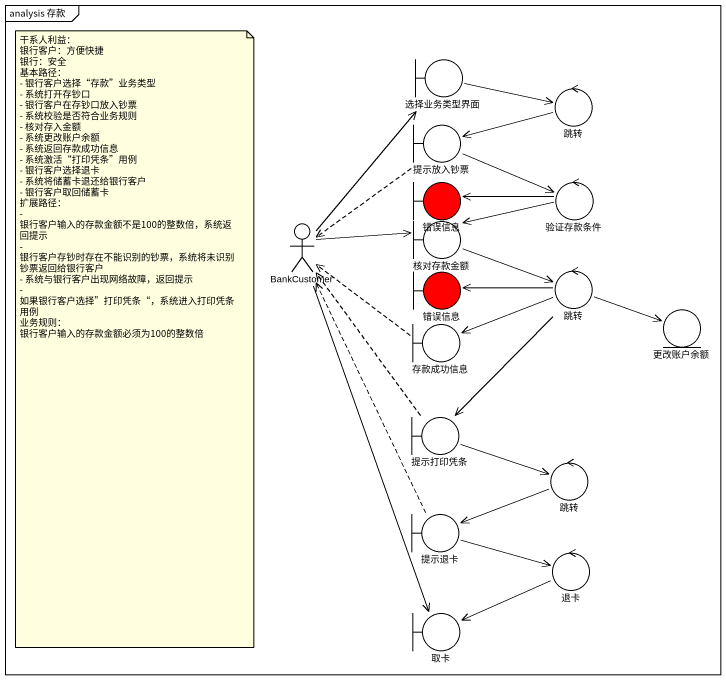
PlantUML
@startuml
mainframe analysis 存款
boundary 选择业务类型界面
boundary 提示放入钞票
control 跳转
boundary 错误信息 #FF0000
control 验证存款条件
actor BankCustomer
boundary 核对存款金额
boundary "错误信息" as 错误信息_2 #FF0000
control "跳转" as 跳转_2
entity 更改账户余额
boundary 存款成功信息
boundary 提示打印凭条
control "跳转" as 跳转_3
boundary 提示退卡
control 退卡
boundary 取卡
选择业务类型界面 -right-> 跳转
提示放入钞票 -right-> 验证存款条件
提示放入钞票 ..> BankCustomer
跳转 -left-> 提示放入钞票
验证存款条件 -left-> 错误信息
验证存款条件 -left-> 核对存款金额
BankCustomer -up-> 选择业务类型界面
BankCustomer -right-> 核对存款金额
BankCustomer --> 取卡
核对存款金额 -right-> 跳转_2
跳转_2 -left-> 错误信息_2
跳转_2 -right-> 更改账户余额
跳转_2 -left-> 存款成功信息
跳转_2 --> 提示打印凭条
存款成功信息 .up.> BankCustomer
提示打印凭条 .up.> BankCustomer
提示打印凭条 -right-> 跳转_3
跳转_3 -left-> 提示退卡
提示退卡 .up.> BankCustomer
提示退卡 -right-> 退卡
退卡 -left-> 取卡
note as N1
  干系人利益：
  银行客户：方便快捷
  银行：安全
  基本路径：
  - 银行客户选择“存款”业务类型
  - 系统打开存钞口
  - 银行客户在存钞口放入钞票
  - 系统校验是否符合业务规则
  - 核对存入金额
  - 系统更改账户余额
  - 系统返回存款成功信息
  - 系统激活“打印凭条”用例
  - 银行客户选择退卡
  - 系统将储蓄卡退还给银行客户
  - 银行客户取回储蓄卡
  扩展路径：
  - 银行客户输入的存款金额不是100的整数倍，系统返回提示
  - 银行客户存钞时存在不能识别的钞票，系统将未识别钞票返回给银行客户
  - 系统与银行客户出现网络故障，返回提示
  - 如果银行客户选择”打印凭条“，系统进入打印凭条用例
  业务规则：
  银行客户输入的存款金额必须为100的整数倍
end note
@enduml
